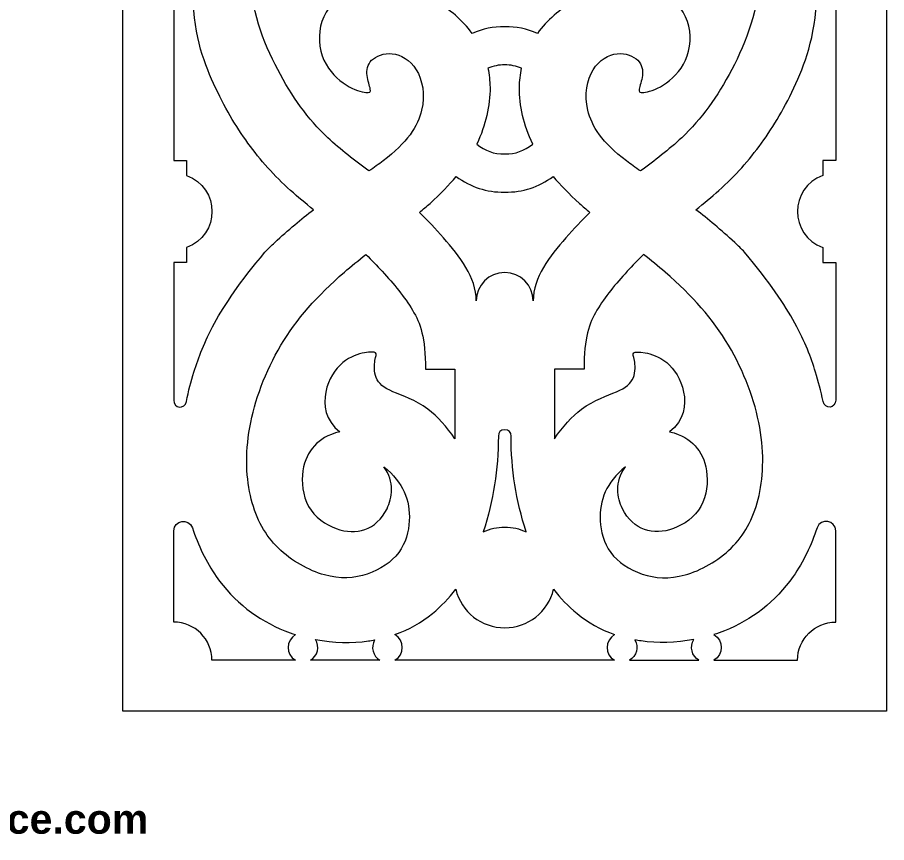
# Model space of a CAD drawing. Header units: millimetres. Extents: x 313 to 609, y -59 to 250.
# Drawn here: x 460.9 to 608.6, y -59.4 to 80.8 of the extents above; entities that cross this region are included whole.
import ezdxf

# ---------------------------------------------------------------- set-up
doc = ezdxf.new("R2010")
doc.units = ezdxf.units.MM
doc.header["$MEASUREMENT"] = 0
doc.layers.add('Default', color=7, linetype='Continuous')

msp = doc.modelspace()

# ---------------------------------------------------------------- linework, layer by layer
at = {"layer": 'Default', "lineweight": 9}
for points, knots in [([(478.865, 249.5131), (478.865, 249.5131), (478.865, -37.0836), (478.865, -37.0836), (478.865, -37.0836), (478.865, -37.0836), (608.6331, -37.0836), (608.6331, -37.0836), (608.6331, -37.0836), (608.6331, -37.0836), (608.6331, 249.5131), (608.6331, 249.5131), (608.6331, 249.5131), (608.6331, 249.5131), (478.865, 249.5131), (478.865, 249.5131)], [0, 0, 0, 0, 0.2, 0.2, 0.2, 0.2, 0.4, 0.4, 0.4, 0.4, 0.6, 0.6, 0.6, 0.6, 1, 1, 1, 1]), ([(568.2422, 101.8892), (570.6832, 101.8892), (573.1239, 101.8892), (575.565, 101.8892), (575.565, 101.8892), (576.6904, 98.1148), (579.2424, 94.9274), (582.6792, 93.0038), (582.6792, 93.0038), (582.6792, 91.6399), (582.6792, 90.2763), (582.6792, 88.9124), (582.6792, 88.9124), (584.1211, 88.9124), (585.563, 88.9124), (587.0049, 88.9124), (587.0049, 88.9124), (587.0049, 82.1955), (584.7659, 76.5834), (582.3168, 71.9264), (582.3168, 71.9264), (579.8675, 67.2698), (577.2082, 63.568), (573.8126, 60.3536), (573.8126, 60.3536), (571.6512, 58.3076), (569.1915, 56.4591), (566.8154, 54.6957), (566.8154, 54.6957), (565.9477, 55.2844), (565.1478, 55.844), (564.4204, 56.3944), (564.4204, 56.3944), (560.3109, 59.5039), (558.5086, 62.3281), (557.8645, 65.0052), (557.8645, 65.0052), (557.2204, 67.6826), (557.7343, 70.2126), (558.7806, 71.9045), (558.7806, 71.9045), (559.8269, 73.5964), (561.4055, 74.4496), (562.856, 74.6076), (562.856, 74.6076), (564.3065, 74.7654), (565.6286, 74.2283), (566.3623, 73.4949), (566.3623, 73.4949), (567.0957, 72.7615), (567.2401, 71.8318), (567.1369, 70.9225), (567.1369, 70.9225), (567.0337, 70.0136), (566.6822, 69.1251), (566.5894, 68.6087), (566.5894, 68.6087), (566.4963, 68.0921), (566.6618, 67.9474), (567.3688, 68.0367), (567.3688, 68.0367), (568.0758, 68.1256), (569.3243, 68.4483), (570.7043, 69.3157), (570.7043, 69.3157), (572.0839, 70.1832), (573.5949, 71.5951), (574.4582, 73.5308), (574.4582, 73.5308), (575.3212, 75.4665), (575.5368, 77.9259), (574.7951, 80.1068), (574.7951, 80.1068), (574.0531, 82.2881), (572.3537, 84.1908), (570.236, 85.2238), (570.236, 85.2238), (568.1182, 86.2567), (565.5823, 86.4201), (563.0431, 86.1132), (563.0431, 86.1132), (560.5039, 85.8059), (557.9618, 85.0283), (555.4516, 83.5511), (555.4516, 83.5511), (553.177, 82.2125), (550.9284, 80.2996), (549.2893, 78.0739), (549.2893, 78.0739), (547.4862, 78.847), (545.7104, 79.2115), (543.7489, 79.2115), (543.7489, 79.2115), (541.7874, 79.2115), (540.0116, 78.847), (538.2088, 78.0739), (538.2088, 78.0739), (536.5697, 80.2996), (534.3211, 82.2125), (532.0465, 83.5511), (532.0465, 83.5511), (529.5361, 85.0283), (526.9939, 85.8059), (524.4547, 86.1132), (524.4547, 86.1132), (521.9158, 86.4201), (519.3796, 86.2567), (517.2618, 85.2238), (517.2618, 85.2238), (515.1441, 84.1908), (513.4448, 82.2881), (512.7028, 80.1068), (512.7028, 80.1068), (511.9611, 77.9259), (512.1767, 75.4665), (513.04, 73.5308), (513.04, 73.5308), (513.903, 71.5951), (515.414, 70.1832), (516.7936, 69.3157), (516.7936, 69.3157), (518.1735, 68.4483), (519.4223, 68.1256), (520.1293, 68.0367), (520.1293, 68.0367), (520.836, 67.9474), (521.0015, 68.0921), (520.9087, 68.6087), (520.9087, 68.6087), (520.8156, 69.1251), (520.4644, 70.0136), (520.3609, 70.9225), (520.3609, 70.9225), (520.2577, 71.8318), (520.4022, 72.7615), (521.1359, 73.4949), (521.1359, 73.4949), (521.8693, 74.2283), (523.1914, 74.7654), (524.6419, 74.6076), (524.6419, 74.6076), (526.0924, 74.4496), (527.671, 73.5964), (528.7172, 71.9045), (528.7172, 71.9045), (529.7638, 70.2126), (530.2775, 67.6826), (529.6333, 65.0052), (529.6333, 65.0052), (528.9892, 62.3281), (527.187, 59.5039), (523.0775, 56.3944), (523.0775, 56.3944), (522.35, 55.844), (521.5502, 55.2844), (520.6827, 54.6957), (520.6827, 54.6957), (518.3063, 56.4591), (515.8466, 58.3076), (513.6856, 60.3536), (513.6856, 60.3536), (510.2896, 63.568), (507.6303, 67.2698), (505.181, 71.9264), (505.181, 71.9264), (502.732, 76.5834), (500.4929, 82.1955), (500.4929, 88.9124), (500.4929, 88.9124), (501.9348, 88.9124), (503.3767, 88.9124), (504.8186, 88.9124), (504.8186, 88.9124), (504.8186, 90.2763), (504.8186, 91.6399), (504.8186, 93.0038), (504.8186, 93.0038), (508.2555, 94.9274), (510.8077, 98.1148), (511.9329, 101.8892), (511.9329, 101.8892), (514.3739, 101.8892), (516.8149, 101.8892), (519.2556, 101.8892)], [0, 0, 0, 0, 0.0212766, 0.0212766, 0.0212766, 0.0212766, 0.04255319, 0.04255319, 0.04255319, 0.04255319, 0.06382979, 0.06382979, 0.06382979, 0.06382979, 0.08510638, 0.08510638, 0.08510638, 0.08510638, 0.10638298, 0.10638298, 0.10638298, 0.10638298, 0.12765957, 0.12765957, 0.12765957, 0.12765957, 0.14893617, 0.14893617, 0.14893617, 0.14893617, 0.17021277, 0.17021277, 0.17021277, 0.17021277, 0.19148936, 0.19148936, 0.19148936, 0.19148936, 0.21276596, 0.21276596, 0.21276596, 0.21276596, 0.23404255, 0.23404255, 0.23404255, 0.23404255, 0.25531915, 0.25531915, 0.25531915, 0.25531915, 0.27659574, 0.27659574, 0.27659574, 0.27659574, 0.29787234, 0.29787234, 0.29787234, 0.29787234, 0.31914894, 0.31914894, 0.31914894, 0.31914894, 0.34042553, 0.34042553, 0.34042553, 0.34042553, 0.36170213, 0.36170213, 0.36170213, 0.36170213, 0.38297872, 0.38297872, 0.38297872, 0.38297872, 0.40425532, 0.40425532, 0.40425532, 0.40425532, 0.42553191, 0.42553191, 0.42553191, 0.42553191, 0.44680851, 0.44680851, 0.44680851, 0.44680851, 0.46808511, 0.46808511, 0.46808511, 0.46808511, 0.4893617, 0.4893617, 0.4893617, 0.4893617, 0.5106383, 0.5106383, 0.5106383, 0.5106383, 0.53191489, 0.53191489, 0.53191489, 0.53191489, 0.55319149, 0.55319149, 0.55319149, 0.55319149, 0.57446809, 0.57446809, 0.57446809, 0.57446809, 0.59574468, 0.59574468, 0.59574468, 0.59574468, 0.61702128, 0.61702128, 0.61702128, 0.61702128, 0.63829787, 0.63829787, 0.63829787, 0.63829787, 0.65957447, 0.65957447, 0.65957447, 0.65957447, 0.68085106, 0.68085106, 0.68085106, 0.68085106, 0.70212766, 0.70212766, 0.70212766, 0.70212766, 0.72340426, 0.72340426, 0.72340426, 0.72340426, 0.74468085, 0.74468085, 0.74468085, 0.74468085, 0.76595745, 0.76595745, 0.76595745, 0.76595745, 0.78723404, 0.78723404, 0.78723404, 0.78723404, 0.80851064, 0.80851064, 0.80851064, 0.80851064, 0.82978723, 0.82978723, 0.82978723, 0.82978723, 0.85106383, 0.85106383, 0.85106383, 0.85106383, 0.87234043, 0.87234043, 0.87234043, 0.87234043, 0.89361702, 0.89361702, 0.89361702, 0.89361702, 0.91489362, 0.91489362, 0.91489362, 0.91489362, 0.93617021, 0.93617021, 0.93617021, 0.93617021, 0.95744681, 0.95744681, 0.95744681, 0.95744681, 1, 1, 1, 1]), ([(487.5161, 56.4706), (487.5161, 66.3), (487.5161, 76.1293), (487.5161, 85.9587), (487.5161, 85.9587), (488.5873, 85.9587), (489.6585, 85.9587), (490.7297, 85.9587), (490.7297, 85.9587), (490.7297, 78.3165), (492.4688, 73.5388), (494.2911, 69.5408), (494.2911, 69.5408), (496.1135, 65.5429), (498.0196, 62.3242), (500.1296, 59.4161), (500.1296, 59.4161), (502.2397, 56.508), (504.5538, 53.9104), (507.367, 51.3861), (507.367, 51.3861), (508.5995, 50.2799), (509.9278, 49.1879), (511.2585, 48.1191), (511.2585, 48.1191), (509.2033, 46.5402), (506.9974, 44.7095), (504.6626, 42.5318), (504.6626, 42.5318), (504.0941, 42.0016), (503.5202, 41.482), (503.0155, 40.8847), (503.0155, 40.8847), (498.7304, 35.8146), (496.1939, 32.0266), (494.4445, 28.8359), (494.4445, 28.8359), (492.6953, 25.6454), (491.733, 23.0523), (490.9497, 20.5413), (490.9497, 20.5413), (490.4468, 18.9282), (490.0176, 17.349), (489.6579, 15.553), (489.6579, 15.553), (489.3774, 14.153), (487.5161, 14.3374), (487.5161, 15.7654), (487.5161, 15.7654), (487.5161, 23.5662), (487.5161, 31.3674), (487.5161, 39.1682), (487.5161, 39.1682), (488.2371, 39.1682), (488.958, 39.1682), (489.679, 39.1682), (489.679, 39.1682), (489.679, 40.0128), (489.679, 40.8574), (489.679, 41.702), (489.679, 41.702), (495.4466, 43.7412), (495.4466, 51.8976), (489.679, 53.9368), (489.679, 53.9368), (489.679, 54.7811), (489.679, 55.6257), (489.679, 56.4706), (489.679, 56.4706), (488.958, 56.4706), (488.2371, 56.4706), (487.5161, 56.4706)], [0, 0, 0, 0, 0.05263158, 0.05263158, 0.05263158, 0.05263158, 0.10526316, 0.10526316, 0.10526316, 0.10526316, 0.15789474, 0.15789474, 0.15789474, 0.15789474, 0.21052632, 0.21052632, 0.21052632, 0.21052632, 0.26315789, 0.26315789, 0.26315789, 0.26315789, 0.31578947, 0.31578947, 0.31578947, 0.31578947, 0.36842105, 0.36842105, 0.36842105, 0.36842105, 0.42105263, 0.42105263, 0.42105263, 0.42105263, 0.47368421, 0.47368421, 0.47368421, 0.47368421, 0.52631579, 0.52631579, 0.52631579, 0.52631579, 0.57894737, 0.57894737, 0.57894737, 0.57894737, 0.63157895, 0.63157895, 0.63157895, 0.63157895, 0.68421053, 0.68421053, 0.68421053, 0.68421053, 0.73684211, 0.73684211, 0.73684211, 0.73684211, 0.78947368, 0.78947368, 0.78947368, 0.78947368, 0.84210526, 0.84210526, 0.84210526, 0.84210526, 0.89473684, 0.89473684, 0.89473684, 0.89473684, 1, 1, 1, 1]), ([(599.9817, 56.4706), (599.9817, 66.3), (599.9817, 76.1293), (599.9817, 85.9587), (599.9817, 85.9587), (598.9105, 85.9587), (597.8393, 85.9587), (596.7681, 85.9587), (596.7681, 85.9587), (596.7681, 78.3165), (595.0294, 73.5388), (593.207, 69.5408), (593.207, 69.5408), (591.3843, 65.5429), (589.4786, 62.3242), (587.3682, 59.4161), (587.3682, 59.4161), (585.2582, 56.508), (582.9441, 53.9104), (580.1309, 51.3861), (580.1309, 51.3861), (578.8983, 50.2799), (577.57, 49.1879), (576.2393, 48.1191), (576.2393, 48.1191), (578.2948, 46.5402), (580.5007, 44.7095), (582.8352, 42.5318), (582.8352, 42.5318), (583.4037, 42.0016), (583.9776, 41.482), (584.4823, 40.8847), (584.4823, 40.8847), (588.7677, 35.8146), (591.3039, 32.0266), (593.0534, 28.8359), (593.0534, 28.8359), (594.8028, 25.6454), (595.7651, 23.0523), (596.5481, 20.5413), (596.5481, 20.5413), (597.0511, 18.9282), (597.4802, 17.349), (597.8399, 15.553), (597.8399, 15.553), (598.1205, 14.153), (599.9817, 14.3374), (599.9817, 15.7654), (599.9817, 15.7654), (599.9817, 23.5662), (599.9817, 31.3674), (599.9817, 39.1682), (599.9817, 39.1682), (599.2608, 39.1682), (598.5398, 39.1682), (597.8189, 39.1682), (597.8189, 39.1682), (597.8189, 40.0128), (597.8189, 40.8574), (597.8189, 41.702), (597.8189, 41.702), (592.0516, 43.7412), (592.0516, 51.8976), (597.8189, 53.9368), (597.8189, 53.9368), (597.8189, 54.7811), (597.8189, 55.6257), (597.8189, 56.4706), (597.8189, 56.4706), (598.5398, 56.4706), (599.2608, 56.4706), (599.9817, 56.4706)], [0, 0, 0, 0, 0.05263158, 0.05263158, 0.05263158, 0.05263158, 0.10526316, 0.10526316, 0.10526316, 0.10526316, 0.15789474, 0.15789474, 0.15789474, 0.15789474, 0.21052632, 0.21052632, 0.21052632, 0.21052632, 0.26315789, 0.26315789, 0.26315789, 0.26315789, 0.31578947, 0.31578947, 0.31578947, 0.31578947, 0.36842105, 0.36842105, 0.36842105, 0.36842105, 0.42105263, 0.42105263, 0.42105263, 0.42105263, 0.47368421, 0.47368421, 0.47368421, 0.47368421, 0.52631579, 0.52631579, 0.52631579, 0.52631579, 0.57894737, 0.57894737, 0.57894737, 0.57894737, 0.63157895, 0.63157895, 0.63157895, 0.63157895, 0.68421053, 0.68421053, 0.68421053, 0.68421053, 0.73684211, 0.73684211, 0.73684211, 0.73684211, 0.78947368, 0.78947368, 0.78947368, 0.78947368, 0.84210526, 0.84210526, 0.84210526, 0.84210526, 0.89473684, 0.89473684, 0.89473684, 0.89473684, 1, 1, 1, 1]), ([(543.7489, 72.7233), (544.7581, 72.7233), (545.679, 72.5421), (546.6131, 72.1604), (546.6131, 72.1604), (546.3851, 71.1023), (546.2638, 70.0091), (546.249, 68.8875), (546.249, 68.8875), (546.2077, 65.8032), (546.9696, 62.5028), (548.5043, 59.2637), (548.5043, 59.2637), (547.0512, 58.0905), (545.6167, 57.5837), (543.7489, 57.5837), (543.7489, 57.5837), (541.8812, 57.5837), (540.4467, 58.0905), (538.9935, 59.2637), (538.9935, 59.2637), (540.5282, 62.5028), (541.2904, 65.8032), (541.2492, 68.8875), (541.2492, 68.8875), (541.234, 70.0091), (541.1128, 71.1023), (540.8847, 72.1604), (540.8847, 72.1604), (541.8189, 72.5421), (542.7397, 72.7233), (543.7489, 72.7233)], [0, 0, 0, 0, 0.11111111, 0.11111111, 0.11111111, 0.11111111, 0.22222222, 0.22222222, 0.22222222, 0.22222222, 0.33333333, 0.33333333, 0.33333333, 0.33333333, 0.44444444, 0.44444444, 0.44444444, 0.44444444, 0.55555556, 0.55555556, 0.55555556, 0.55555556, 0.66666667, 0.66666667, 0.66666667, 0.66666667, 0.77777778, 0.77777778, 0.77777778, 0.77777778, 1, 1, 1, 1]), ([(543.7489, 37.4588), (546.4216, 37.4588), (548.588, 35.2924), (548.588, 32.6197), (548.588, 32.6197), (548.588, 36.6459), (551.4032, 40.2293), (554.1331, 43.3331), (554.1331, 43.3331), (555.4872, 44.8726), (556.8203, 46.2937), (558.2334, 47.6621), (558.2334, 47.6621), (557.6062, 48.1823), (557.0051, 48.6953), (556.4377, 49.1998), (556.4377, 49.1998), (554.6453, 50.7947), (553.1936, 52.3036), (551.9984, 53.7701), (551.9984, 53.7701), (549.4349, 51.9125), (546.9147, 51.0951), (543.7489, 51.0951), (543.7489, 51.0951), (540.5831, 51.0951), (538.0629, 51.9125), (535.4994, 53.7701), (535.4994, 53.7701), (534.3045, 52.3036), (532.8525, 50.7947), (531.0601, 49.1998), (531.0601, 49.1998), (530.4928, 48.6953), (529.8916, 48.1823), (529.2644, 47.6621), (529.2644, 47.6621), (530.6775, 46.2937), (532.0106, 44.8726), (533.3647, 43.3331), (533.3647, 43.3331), (536.0946, 40.2293), (538.9102, 36.6459), (538.9102, 32.6197), (538.9102, 32.6197), (538.9102, 35.2924), (541.0766, 37.4588), (543.7489, 37.4588)], [0, 0, 0, 0, 0.07692308, 0.07692308, 0.07692308, 0.07692308, 0.15384615, 0.15384615, 0.15384615, 0.15384615, 0.23076923, 0.23076923, 0.23076923, 0.23076923, 0.30769231, 0.30769231, 0.30769231, 0.30769231, 0.38461538, 0.38461538, 0.38461538, 0.38461538, 0.46153846, 0.46153846, 0.46153846, 0.46153846, 0.53846154, 0.53846154, 0.53846154, 0.53846154, 0.61538462, 0.61538462, 0.61538462, 0.61538462, 0.69230769, 0.69230769, 0.69230769, 0.69230769, 0.76923077, 0.76923077, 0.76923077, 0.76923077, 0.84615385, 0.84615385, 0.84615385, 0.84615385, 1, 1, 1, 1]), ([(523.2329, 4.4411), (525.1039, 1.8298), (524.6496, -0.809), (523.7474, -2.6789), (523.7474, -2.6789), (522.8453, -4.549), (521.4956, -5.6498), (519.9971, -6.1869), (519.9971, -6.1869), (518.4985, -6.724), (516.8514, -6.6976), (515.0913, -6.0446), (515.0913, -6.0446), (513.3312, -5.3915), (511.4584, -4.1121), (510.426, -2.2862), (510.426, -2.2862), (509.394, -0.4603), (509.2027, 1.912), (509.4631, 3.7542), (509.4631, 3.7542), (509.7232, 5.5968), (510.4346, 6.9094), (511.4103, 7.9841), (511.4103, 7.9841), (512.386, 9.0586), (513.6257, 9.8955), (515.7331, 10.3913), (515.7331, 10.3913), (513.2244, 12.3178), (512.9181, 14.9578), (513.3519, 17.145), (513.3519, 17.145), (513.7855, 19.3322), (514.9587, 21.0668), (516.2342, 22.138), (516.2342, 22.138), (517.5095, 23.2095), (518.8867, 23.6175), (519.9072, 23.8088), (519.9072, 23.8088), (520.9274, 24.0001), (521.5908, 23.9746), (521.8203, 23.7961), (521.8203, 23.7961), (522.0499, 23.6175), (521.8458, 23.286), (521.7056, 22.5208), (521.7056, 22.5208), (521.5653, 21.7554), (521.4885, 20.5567), (521.8966, 19.5875), (521.8966, 19.5875), (522.3049, 18.618), (523.1976, 17.8784), (524.7566, 17.1853), (524.7566, 17.1853), (526.3157, 16.4923), (528.5411, 15.8458), (530.7019, 14.2197), (530.7019, 14.2197), (532.327, 12.9964), (533.9157, 11.2185), (535.2841, 9.222), (535.2841, 9.222), (535.2841, 13.1488), (535.2841, 17.0753), (535.2841, 21.0021), (535.2841, 21.0021), (533.6156, 21.0021), (531.9471, 21.0021), (530.2787, 21.0021), (530.2787, 21.0021), (530.2787, 26.4607), (529.4308, 28.7905), (528.0859, 31.053), (528.0859, 31.053), (526.7409, 33.3155), (524.8993, 35.5104), (522.936, 37.6501), (522.936, 37.6501), (522.0555, 38.61), (521.1504, 39.5588), (520.1762, 40.5181), (520.1762, 40.5181), (518.9084, 39.514), (517.6687, 38.5054), (516.5029, 37.5003), (516.5029, 37.5003), (511.8522, 33.4905), (508.3833, 29.537), (505.7305, 25.0861), (505.7305, 25.0861), (503.0778, 20.635), (501.2414, 15.6868), (500.4274, 11.1197), (500.4274, 11.1197), (499.6136, 6.5529), (499.8227, 2.3675), (500.6845, -1.0685), (500.6845, -1.0685), (501.5466, -4.5042), (503.0611, -7.1905), (505.2857, -9.3602), (505.2857, -9.3602), (507.5099, -11.5298), (510.4438, -13.1826), (513.1194, -13.9264), (513.1194, -13.9264), (515.795, -14.6701), (518.2123, -14.505), (520.395, -13.7736), (520.395, -13.7736), (522.5781, -13.0426), (524.5268, -11.7454), (525.7383, -10.1164), (525.7383, -10.1164), (526.9497, -8.4874), (527.4242, -6.5265), (527.5245, -4.737), (527.5245, -4.737), (527.6244, -2.9478), (527.3501, -1.3298), (526.6707, 0.1765), (526.6707, 0.1765), (525.9909, 1.6827), (524.9064, 3.0775), (523.2329, 4.4411)], [0, 0, 0, 0, 0.03030303, 0.03030303, 0.03030303, 0.03030303, 0.06060606, 0.06060606, 0.06060606, 0.06060606, 0.09090909, 0.09090909, 0.09090909, 0.09090909, 0.12121212, 0.12121212, 0.12121212, 0.12121212, 0.15151515, 0.15151515, 0.15151515, 0.15151515, 0.18181818, 0.18181818, 0.18181818, 0.18181818, 0.21212121, 0.21212121, 0.21212121, 0.21212121, 0.24242424, 0.24242424, 0.24242424, 0.24242424, 0.27272727, 0.27272727, 0.27272727, 0.27272727, 0.3030303, 0.3030303, 0.3030303, 0.3030303, 0.33333333, 0.33333333, 0.33333333, 0.33333333, 0.36363636, 0.36363636, 0.36363636, 0.36363636, 0.39393939, 0.39393939, 0.39393939, 0.39393939, 0.42424242, 0.42424242, 0.42424242, 0.42424242, 0.45454545, 0.45454545, 0.45454545, 0.45454545, 0.48484848, 0.48484848, 0.48484848, 0.48484848, 0.51515152, 0.51515152, 0.51515152, 0.51515152, 0.54545455, 0.54545455, 0.54545455, 0.54545455, 0.57575758, 0.57575758, 0.57575758, 0.57575758, 0.60606061, 0.60606061, 0.60606061, 0.60606061, 0.63636364, 0.63636364, 0.63636364, 0.63636364, 0.66666667, 0.66666667, 0.66666667, 0.66666667, 0.6969697, 0.6969697, 0.6969697, 0.6969697, 0.72727273, 0.72727273, 0.72727273, 0.72727273, 0.75757576, 0.75757576, 0.75757576, 0.75757576, 0.78787879, 0.78787879, 0.78787879, 0.78787879, 0.81818182, 0.81818182, 0.81818182, 0.81818182, 0.84848485, 0.84848485, 0.84848485, 0.84848485, 0.87878788, 0.87878788, 0.87878788, 0.87878788, 0.90909091, 0.90909091, 0.90909091, 0.90909091, 0.93939394, 0.93939394, 0.93939394, 0.93939394, 1, 1, 1, 1]), ([(571.7648, 10.3913), (574.2737, 12.3178), (574.5798, 14.9578), (574.1462, 17.145), (574.1462, 17.145), (573.7123, 19.3322), (572.5391, 21.0668), (571.2639, 22.138), (571.2639, 22.138), (569.9884, 23.2095), (568.6111, 23.6175), (567.5906, 23.8088), (567.5906, 23.8088), (566.5704, 24.0001), (565.9073, 23.9746), (565.6778, 23.7961), (565.6778, 23.7961), (565.4482, 23.6175), (565.6523, 23.286), (565.7926, 22.5208), (565.7926, 22.5208), (565.9328, 21.7554), (566.0093, 20.5567), (565.6013, 19.5875), (565.6013, 19.5875), (565.1932, 18.618), (564.3002, 17.8784), (562.7412, 17.1853), (562.7412, 17.1853), (561.1822, 16.4923), (558.9567, 15.8458), (556.7963, 14.2197), (556.7963, 14.2197), (555.1708, 12.9964), (553.5821, 11.2185), (552.2138, 9.222), (552.2138, 9.222), (552.2138, 13.1488), (552.2138, 17.0753), (552.2138, 21.0021), (552.2138, 21.0021), (553.8822, 21.0021), (555.5507, 21.0021), (557.2192, 21.0021), (557.2192, 21.0021), (557.2192, 26.4607), (558.0673, 28.7905), (559.4123, 31.053), (559.4123, 31.053), (560.7572, 33.3155), (562.5989, 35.5104), (564.5618, 37.6501), (564.5618, 37.6501), (565.4426, 38.61), (566.3477, 39.5588), (567.3216, 40.5181), (567.3216, 40.5181), (568.5895, 39.514), (569.8291, 38.5054), (570.9949, 37.5003), (570.9949, 37.5003), (575.6456, 33.4905), (579.1145, 29.537), (581.7673, 25.0861), (581.7673, 25.0861), (584.4201, 20.635), (586.2567, 15.6868), (587.0705, 11.1197), (587.0705, 11.1197), (587.8842, 6.5529), (587.6752, 2.3675), (586.8133, -1.0685), (586.8133, -1.0685), (585.9515, -4.5042), (584.4367, -7.1905), (582.2121, -9.3602), (582.2121, -9.3602), (579.9879, -11.5298), (577.054, -13.1826), (574.3784, -13.9264), (574.3784, -13.9264), (571.7031, -14.6701), (569.2855, -14.505), (567.1028, -13.7736), (567.1028, -13.7736), (564.9198, -13.0426), (562.971, -11.7454), (561.7596, -10.1164), (561.7596, -10.1164), (560.5481, -8.4874), (560.0736, -6.5265), (559.9734, -4.737), (559.9734, -4.737), (559.8734, -2.9478), (560.1477, -1.3298), (560.8275, 0.1765), (560.8275, 0.1765), (561.5069, 1.6827), (562.5917, 3.0775), (564.2652, 4.4411), (564.2652, 4.4411), (562.3939, 1.8298), (562.8483, -0.809), (563.7504, -2.6789), (563.7504, -2.6789), (564.6526, -4.549), (566.0025, -5.6498), (567.5011, -6.1869), (567.5011, -6.1869), (568.9993, -6.724), (570.6464, -6.6976), (572.4065, -6.0446), (572.4065, -6.0446), (574.1666, -5.3915), (576.0398, -4.1121), (577.0718, -2.2862), (577.0718, -2.2862), (578.1038, -0.4603), (578.2951, 1.912), (578.0347, 3.7542), (578.0347, 3.7542), (577.7747, 5.5968), (577.0632, 6.9094), (576.0875, 7.9841), (576.0875, 7.9841), (575.1118, 9.0586), (573.8722, 9.8955), (571.7648, 10.3913)], [0, 0, 0, 0, 0.03030303, 0.03030303, 0.03030303, 0.03030303, 0.06060606, 0.06060606, 0.06060606, 0.06060606, 0.09090909, 0.09090909, 0.09090909, 0.09090909, 0.12121212, 0.12121212, 0.12121212, 0.12121212, 0.15151515, 0.15151515, 0.15151515, 0.15151515, 0.18181818, 0.18181818, 0.18181818, 0.18181818, 0.21212121, 0.21212121, 0.21212121, 0.21212121, 0.24242424, 0.24242424, 0.24242424, 0.24242424, 0.27272727, 0.27272727, 0.27272727, 0.27272727, 0.3030303, 0.3030303, 0.3030303, 0.3030303, 0.33333333, 0.33333333, 0.33333333, 0.33333333, 0.36363636, 0.36363636, 0.36363636, 0.36363636, 0.39393939, 0.39393939, 0.39393939, 0.39393939, 0.42424242, 0.42424242, 0.42424242, 0.42424242, 0.45454545, 0.45454545, 0.45454545, 0.45454545, 0.48484848, 0.48484848, 0.48484848, 0.48484848, 0.51515152, 0.51515152, 0.51515152, 0.51515152, 0.54545455, 0.54545455, 0.54545455, 0.54545455, 0.57575758, 0.57575758, 0.57575758, 0.57575758, 0.60606061, 0.60606061, 0.60606061, 0.60606061, 0.63636364, 0.63636364, 0.63636364, 0.63636364, 0.66666667, 0.66666667, 0.66666667, 0.66666667, 0.6969697, 0.6969697, 0.6969697, 0.6969697, 0.72727273, 0.72727273, 0.72727273, 0.72727273, 0.75757576, 0.75757576, 0.75757576, 0.75757576, 0.78787879, 0.78787879, 0.78787879, 0.78787879, 0.81818182, 0.81818182, 0.81818182, 0.81818182, 0.84848485, 0.84848485, 0.84848485, 0.84848485, 0.87878788, 0.87878788, 0.87878788, 0.87878788, 0.90909091, 0.90909091, 0.90909091, 0.90909091, 0.93939394, 0.93939394, 0.93939394, 0.93939394, 1, 1, 1, 1]), ([(543.7489, 10.7116), (544.5138, 10.7116), (544.8302, 10.3949), (544.8302, 9.6301), (544.8302, 9.6301), (544.8302, 4.0122), (545.6659, -1.277), (547.3981, -6.6214), (547.3981, -6.6214), (546.2169, -6.0638), (545.055, -5.8038), (543.7489, -5.8038), (543.7489, -5.8038), (542.4428, -5.8038), (541.2812, -6.0638), (540.0997, -6.6214), (540.0997, -6.6214), (541.8319, -1.277), (542.6676, 4.0122), (542.6676, 9.6301), (542.6676, 9.6301), (542.6676, 10.3949), (542.9844, 10.7116), (543.7489, 10.7116)], [0, 0, 0, 0, 0.14285714, 0.14285714, 0.14285714, 0.14285714, 0.28571429, 0.28571429, 0.28571429, 0.28571429, 0.42857143, 0.42857143, 0.42857143, 0.42857143, 0.57142857, 0.57142857, 0.57142857, 0.57142857, 0.71428571, 0.71428571, 0.71428571, 0.71428571, 1, 1, 1, 1]), ([(508.227, -24.0603), (507.6155, -23.8684), (507.0099, -23.6552), (506.4135, -23.42), (506.4135, -23.42), (501.7853, -21.5943), (497.7061, -18.4445), (494.7479, -14.2039), (494.7479, -14.2039), (493.0061, -11.7069), (491.6529, -8.8314), (490.676, -5.9203), (490.676, -5.9203), (490.0912, -4.1774), (487.5161, -4.5979), (487.5161, -6.4363), (487.5161, -6.4363), (487.5161, -11.6054), (487.5161, -16.7749), (487.5161, -21.944), (487.5161, -21.944), (491.0995, -21.944), (494.0047, -24.8488), (494.0047, -28.4325), (494.0047, -28.4325), (498.7349, -28.4325), (503.4657, -28.4325), (508.1959, -28.4325), (508.1959, -28.4325), (506.5179, -27.45), (506.5351, -25.0185), (508.227, -24.0603)], [0, 0, 0, 0, 0.11111111, 0.11111111, 0.11111111, 0.11111111, 0.22222222, 0.22222222, 0.22222222, 0.22222222, 0.33333333, 0.33333333, 0.33333333, 0.33333333, 0.44444444, 0.44444444, 0.44444444, 0.44444444, 0.55555556, 0.55555556, 0.55555556, 0.55555556, 0.66666667, 0.66666667, 0.66666667, 0.66666667, 0.77777778, 0.77777778, 0.77777778, 0.77777778, 1, 1, 1, 1]), ([(599.9817, -21.944), (596.3983, -21.944), (593.4932, -24.8488), (593.4932, -28.4325), (593.4932, -28.4325), (588.763, -28.4325), (584.0325, -28.4325), (579.302, -28.4325), (579.302, -28.4325), (580.9799, -27.45), (580.9627, -25.0185), (579.2708, -24.0603), (579.2708, -24.0603), (579.8823, -23.8684), (580.4879, -23.6552), (581.0843, -23.42), (581.0843, -23.42), (585.7125, -21.5943), (589.792, -18.4445), (592.75, -14.2039), (592.75, -14.2039), (594.4917, -11.7069), (595.8449, -8.8314), (596.8218, -5.9203), (596.8218, -5.9203), (597.4066, -4.1774), (599.9817, -4.5979), (599.9817, -6.4363), (599.9817, -6.4363), (599.9817, -11.6054), (599.9817, -16.7749), (599.9817, -21.944)], [0, 0, 0, 0, 0.11111111, 0.11111111, 0.11111111, 0.11111111, 0.22222222, 0.22222222, 0.22222222, 0.22222222, 0.33333333, 0.33333333, 0.33333333, 0.33333333, 0.44444444, 0.44444444, 0.44444444, 0.44444444, 0.55555556, 0.55555556, 0.55555556, 0.55555556, 0.66666667, 0.66666667, 0.66666667, 0.66666667, 0.77777778, 0.77777778, 0.77777778, 0.77777778, 1, 1, 1, 1]), ([(525.095, -28.4325), (537.5308, -28.4325), (549.967, -28.4325), (562.4028, -28.4325), (562.4028, -28.4325), (560.7299, -27.453), (560.7409, -25.0309), (562.4227, -24.0668), (562.4227, -24.0668), (560.014, -23.2118), (557.9004, -21.976), (556.0326, -20.4653), (556.0326, -20.4653), (554.5362, -19.255), (553.1972, -17.868), (552.0607, -16.3695), (552.0607, -16.3695), (551.1313, -20.2061), (547.6965, -22.9078), (543.7489, -22.9078), (543.7489, -22.9078), (539.8013, -22.9078), (536.3665, -20.2061), (535.4371, -16.3695), (535.4371, -16.3695), (534.3007, -17.868), (532.9617, -19.255), (531.4655, -20.4653), (531.4655, -20.4653), (529.5974, -21.976), (527.4841, -23.2118), (525.0751, -24.0668), (525.0751, -24.0668), (526.757, -25.0309), (526.7682, -27.453), (525.095, -28.4325)], [0, 0, 0, 0, 0.1, 0.1, 0.1, 0.1, 0.2, 0.2, 0.2, 0.2, 0.3, 0.3, 0.3, 0.3, 0.4, 0.4, 0.4, 0.4, 0.5, 0.5, 0.5, 0.5, 0.6, 0.6, 0.6, 0.6, 0.7, 0.7, 0.7, 0.7, 0.8, 0.8, 0.8, 0.8, 1, 1, 1, 1]), ([(511.5936, -24.893), (512.3676, -26.0997), (511.9818, -27.7083), (510.7445, -28.4325), (510.7445, -28.4325), (514.6785, -28.4325), (518.6124, -28.4325), (522.5463, -28.4325), (522.5463, -28.4325), (521.3432, -27.7282), (520.9392, -26.1819), (521.6445, -24.9793), (521.6445, -24.9793), (521.2975, -25.0428), (520.9452, -25.0991), (520.5878, -25.1484), (520.5878, -25.1484), (517.8013, -25.5303), (514.6856, -25.4645), (511.5936, -24.893)], [0, 0, 0, 0, 0.16666667, 0.16666667, 0.16666667, 0.16666667, 0.33333333, 0.33333333, 0.33333333, 0.33333333, 0.5, 0.5, 0.5, 0.5, 0.66666667, 0.66666667, 0.66666667, 0.66666667, 1, 1, 1, 1]), ([(576.7533, -28.4325), (572.8194, -28.4325), (568.8854, -28.4325), (564.9515, -28.4325), (564.9515, -28.4325), (566.1547, -27.7282), (566.5586, -26.1819), (565.8534, -24.9793), (565.8534, -24.9793), (566.2003, -25.0428), (566.5527, -25.0991), (566.9103, -25.1484), (566.9103, -25.1484), (569.6968, -25.5303), (572.8122, -25.4645), (575.9042, -24.893), (575.9042, -24.893), (575.1302, -26.0997), (575.516, -27.7083), (576.7533, -28.4325)], [0, 0, 0, 0, 0.16666667, 0.16666667, 0.16666667, 0.16666667, 0.33333333, 0.33333333, 0.33333333, 0.33333333, 0.5, 0.5, 0.5, 0.5, 0.66666667, 0.66666667, 0.66666667, 0.66666667, 1, 1, 1, 1])]:
    msp.add_open_spline(points, degree=3, knots=knots, dxfattribs=at)

# ---------------------------------------------------------------- texts
at = {"insert": (395.475, -52.8913), "char_height": 5, "width": 140.573827, "attachment_point": 1}
msp.add_mtext('{\\fArial|b1|i0|c0|p34;www.craftsmanspace.com}', dxfattribs=at)

doc.saveas('drawing.dxf')
